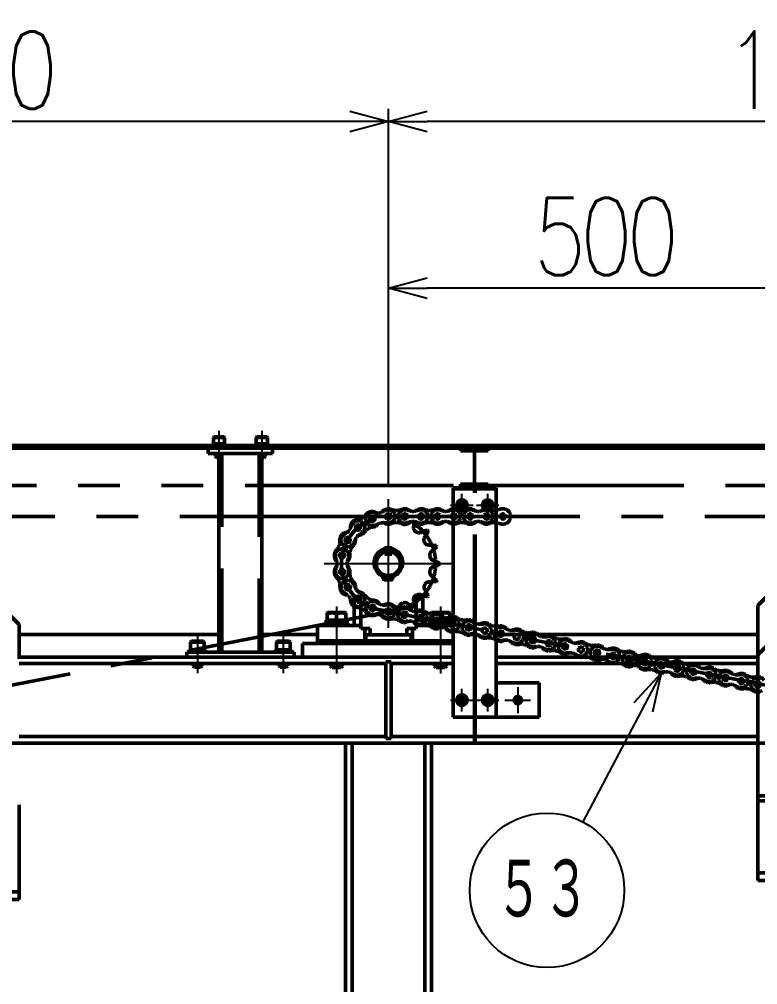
# Model space of a CAD drawing. Header units: millimetres. Extents: x -993 to 13147, y -7260 to 4342.
# Drawn here: x 1640 to 2500, y 502 to 1626 of the extents above; entities that cross this region are included whole.
import ezdxf

# ---------------------------------------------------------------- set-up
doc = ezdxf.new("R2010")
doc.units = ezdxf.units.MM
doc.header["$LTSCALE"] = 7.649257
for name, pattern in [('CENTER', [50.8, 31.75, -6.35, 6.35, -6.35]), ('DASHED', [19.05, 12.7, -6.35]), ('PHANTOM', [63.5, 31.75, -6.35, 6.35, -6.35, 6.35, -6.35])]:
    doc.linetypes.add(name, pattern=pattern)
for name, color, linetype in [('NoLayerName_001', 7, 'Continuous'), ('NoLayerName_002', 7, 'Continuous'), ('NoLayerName_003', 7, 'Continuous')]:
    doc.layers.add(name, color=color, linetype=linetype)
doc.styles.get("Standard").update_dxf_attribs({"font": 'txt', "bigfont": 'extfont2'})
doc.dimstyles.get("Standard").update_dxf_attribs({"dimtxt": 2.5, "dimasz": 2.5, "dimexe": 1.25, "dimexo": 0.625, "dimtad": 1, "dimzin": 0, "dimdsep": 46, "dimtxsty": 'Standard', "dimcen": 2.5, "dimadec": 0, "dimazin": 0, "dimtfac": 0.75, "dimtmove": 0, "dimatfit": 3, "dimfxl": 1, "dimarcsym": 0})

# ---------------------------------------------------------------- blocks, each defined once
blk = doc.blocks.new('_OPEN30')
at = {"color": 0, "linetype": 'ByBlock', "lineweight": -2}
for p, q in [((-1, 0.267949), (0, 0)), ((0, 0), (-1, -0.267949)), ((0, 0), (-1, 0))]:
    blk.add_line(p, q, dxfattribs=at)
blk = doc.blocks.new('*D1559')
at = {"layer": 'Defpoints', "color": 0}
for p in [(2070, 1313.2), (2070, 1067.4), (2570, 944.3)]:
    blk.add_point(p, dxfattribs=at)
at = {"layer": 'NoLayerName_001', "color": 0, "linetype": 'Continuous', "lineweight": 25}
for p, q in [((2070, 1082.4), (2070, 1328.2)), ((2570, 959.3), (2570, 1328.2)), ((2525, 1313.2), (2115, 1313.2))]:
    blk.add_line(p, q, dxfattribs=at)
at = {"layer": 'NoLayerName_001', "color": 0, "lineweight": 25, "xscale": 45, "yscale": 45, "zscale": 45, "rotation": 180}
blk.add_blockref('_OPEN30', (2070, 1313.2), dxfattribs=at)
at = {"layer": 'NoLayerName_001', "color": 0, "lineweight": 25, "xscale": 45, "yscale": 45, "zscale": 45}
blk.add_blockref('_OPEN30', (2570, 1313.2), dxfattribs=at)
at = {"layer": 'NoLayerName_001', "color": 2, "lineweight": 50, "insert": (2320, 1373.2), "char_height": 90, "attachment_point": 5}
blk.add_mtext('\\W0.8000;\\T0.8750;500', dxfattribs=at)
blk = doc.blocks.new('*D1561')
at = {"layer": 'Defpoints', "color": 0}
for p in [(1070, 1507.1), (1070, 1067.4), (2070, 1067.4)]:
    blk.add_point(p, dxfattribs=at)
at = {"layer": 'NoLayerName_001', "color": 0, "linetype": 'Continuous', "lineweight": 25}
for p, q in [((1070, 1082.4), (1070, 1522.1)), ((2070, 1082.4), (2070, 1522.1)), ((2025, 1507.1), (1115, 1507.1))]:
    blk.add_line(p, q, dxfattribs=at)
at = {"layer": 'NoLayerName_001', "color": 0, "lineweight": 25, "xscale": 45, "yscale": 45, "zscale": 45}
for p, rotation in [((1070, 1507.1), 180), ((2070, 1507.1), 360)]:
    blk.add_blockref('_OPEN30', p, dxfattribs=dict(at, rotation=rotation))
at = {"layer": 'NoLayerName_001', "color": 2, "lineweight": 50, "insert": (1570, 1567.1), "char_height": 90, "attachment_point": 5}
blk.add_mtext('\\W0.8000;\\T0.8750;1000', dxfattribs=at)
blk = doc.blocks.new('*D1562')
at = {"layer": 'Defpoints', "color": 0}
for p in [(2070, 1507.1), (2070, 1067.4), (3070, 1067.4)]:
    blk.add_point(p, dxfattribs=at)
at = {"layer": 'NoLayerName_001', "color": 0, "linetype": 'Continuous', "lineweight": 25}
for p, q in [((2070, 1082.4), (2070, 1522.1)), ((3070, 1082.4), (3070, 1522.1)), ((3025, 1507.1), (2115, 1507.1))]:
    blk.add_line(p, q, dxfattribs=at)
at = {"layer": 'NoLayerName_001', "color": 0, "lineweight": 25, "xscale": 45, "yscale": 45, "zscale": 45}
for p, rotation in [((2070, 1507.1), 180), ((3070, 1507.1), 360)]:
    blk.add_blockref('_OPEN30', p, dxfattribs=dict(at, rotation=rotation))
at = {"layer": 'NoLayerName_001', "color": 2, "lineweight": 50, "insert": (2570, 1567.1), "char_height": 90, "attachment_point": 5}
blk.add_mtext('\\W0.8000;\\T0.8750;1000', dxfattribs=at)
blk = doc.blocks.new('JZB_0089')
at = {"layer": 'NoLayerName_001', "color": 7, "linetype": 'Continuous', "lineweight": 50}
for p, q in [((5.7, 12.2), (5.7, 11.1)), ((6.5, 12.2), (6.5, 11.1)), ((7.2, 12.1), (7.2, 11))]:
    blk.add_line(p, q, dxfattribs=at)
blk.add_arc((6.1, 6.1), 6.1, 93.6111, 86.3889, dxfattribs=at)
blk = doc.blocks.new('JZB_0090')
at = {"layer": 'NoLayerName_001', "color": 7, "linetype": 'Continuous', "lineweight": 50}
for p, q in [((5.7, 12.2), (5.7, 11.1)), ((6.5, 12.2), (6.5, 11.1)), ((7.2, 12.1), (7.2, 11))]:
    blk.add_line(p, q, dxfattribs=at)
blk.add_arc((6.1, 6.1), 6.1, 93.6111, 86.3889, dxfattribs=at)
blk = doc.blocks.new('JZB_0091')
at = {"layer": 'NoLayerName_001', "color": 7, "linetype": 'Continuous', "lineweight": 50}
for p, q in [((5, 7.9), (2.5, 6.4)), ((2.5, 6.4), (2.5, 3.6)), ((2.5, 3.6), (5, 2.1)), ((7.5, 6.4), (5, 7.9)), ((5, 2.1), (7.5, 3.6)), ((7.5, 3.6), (7.5, 6.4))]:
    blk.add_line(p, q, dxfattribs=at)
for radius in [5, 4.4]:
    blk.add_circle((5, 5), radius, dxfattribs=at)
blk = doc.blocks.new('JZB_0092')
at = {"layer": 'NoLayerName_001', "color": 7, "linetype": 'Continuous', "lineweight": 50}
for p, q in [((5, 7.9), (2.5, 6.4)), ((2.5, 6.4), (2.5, 3.6)), ((2.5, 3.6), (5, 2.1)), ((7.5, 6.4), (5, 7.9)), ((5, 2.1), (7.5, 3.6)), ((7.5, 3.6), (7.5, 6.4))]:
    blk.add_line(p, q, dxfattribs=at)
for radius in [5, 4.4]:
    blk.add_circle((5, 5), radius, dxfattribs=at)
blk = doc.blocks.new('JZB_0099')
at = {"layer": 'NoLayerName_001', "color": 7, "linetype": 'Continuous', "lineweight": 50}
for p, q in [((0, 2.5), (0, 0)), ((7.3, 2.5), (0, 2.5)), ((8.6, 0), (7.3, 2.5)), ((18.4, 2.5), (9.8, 2.5)), ((9.8, 2.5), (11.1, 0)), ((18.4, 0), (18.4, 2.5))]:
    blk.add_line(p, q, dxfattribs=at)
blk = doc.blocks.new('JZB_0100')
at = {"layer": 'NoLayerName_001', "color": 7, "linetype": 'Continuous', "lineweight": 50}
for p, q in [((1, 30), (0, 29)), ((16, 29), (0, 29)), ((0, 29), (0, 20)), ((15, 30), (1, 30)), ((16, 29), (15, 30)), ((16, 20), (16, 29)), ((6.1, 20), (8.6, 20)), ((3, 3.8), (3, 1.5)), ((13, 1.5), (3, 1.5)), ((3, 1.5), (4.5, 0)), ((11.5, 0), (4.5, 0)), ((11.5, 0), (13, 1.5)), ((13, 1.5), (13, 3.8))]:
    blk.add_line(p, q, dxfattribs=at)
blk = doc.blocks.new('JZB_0142')
at = {"layer": 'NoLayerName_001', "color": 7, "linetype": 'Continuous', "lineweight": 50}
for p, q in [((2010, 767.5), (2010, 783.5)), ((2185.5, 783.5), (2010, 783.5)), ((2185.5, 767.5), (1680, 767.5)), ((2235.5, 767.5), (2540, 767.5)), ((2107, 760), (1680, 760)), ((2113, 762), (2107, 762)), ((2107, 673), (2107, 762)), ((2113, 673), (2113, 762)), ((2185.5, 760), (2113, 760)), ((2235.5, 760), (2540, 760)), ((2107, 675), (1680, 675)), ((2540, 675), (2113, 675)), ((2540, 667.5), (1680, 667.5)), ((2060, 667.5), (2060, 12)), ((2067.5, 667.5), (2067.5, 12)), ((2113, 673), (2107, 673)), ((2152.5, 667.5), (2152.5, 12)), ((2160, 667.5), (2160, 12))]:
    blk.add_line(p, q, dxfattribs=at)
blk = doc.blocks.new('JZB_0172')
at = {"layer": 'NoLayerName_001', "color": 7, "linetype": 'Continuous', "lineweight": 50}
for p, q in [((30, 200), (0, 170)), ((30, 200), (43.8, 200)), ((100.2, 200), (110, 200)), ((140, 170), (110, 200)), ((0, 170), (0, 0)), ((140, 170), (140, 0)), ((13, 112.1), (13, 140)), ((27, 140), (27, 112.1)), ((113, 112.1), (113, 140)), ((127, 140), (127, 112.1)), ((13, 54), (13, 92.6)), ((27, 92.6), (27, 54)), ((113, 54), (113, 92.6)), ((127, 92.6), (127, 54)), ((0, 6), (140, 6)), ((40, 6), (40, 0)), ((100, 0), (100, 6)), ((0, 0), (140, 0))]:
    blk.add_line(p, q, dxfattribs=at)
for radius in [10, 9]:
    blk.add_circle((70, 170), radius, dxfattribs=at)
for centre, start, end in [((20, 140), 0, 180), ((120, 140), 0, 180), ((20, 54), 180, 0), ((120, 54), 180, 0)]:
    blk.add_arc(centre, 7, start, end, dxfattribs=at)
blk = doc.blocks.new('JZB_0174')
at = {"layer": 'NoLayerName_001', "color": 7, "linetype": 'Continuous', "lineweight": 50}
for p, q in [((25, 237.3), (25, 243.3)), ((25, 243.3), (100, 243.3)), ((25, 237.3), (100, 237.3)), ((37.5, 6), (37.5, 237.3)), ((87.5, 237.3), (87.5, 6)), ((100, 243.3), (100, 237.3)), ((125, 6), (0, 6)), ((0, 0), (0, 6)), ((125, 6), (125, 0))]:
    blk.add_line(p, q, dxfattribs=at)
at = {"layer": 'NoLayerName_001', "color": 3, "linetype": 'DASHED', "lineweight": 50}
for p, q in [((40.7, 6), (40.7, 237.3)), ((84.3, 237.3), (84.3, 6))]:
    blk.add_line(p, q, dxfattribs=at)
blk = doc.blocks.new('JZB_0175')
at = {"layer": 'NoLayerName_001', "color": 7, "linetype": 'Continuous', "lineweight": 50}
for p in [(0, 0), (158, 3)]:
    blk.add_line(p, (0, 3), dxfattribs=at)
blk = doc.blocks.new('JZB_0176')
at = {"layer": 'NoLayerName_001', "color": 7, "linetype": 'Continuous', "lineweight": 50}
for p, q in [((0, 2.5), (0, 0)), ((7.3, 2.5), (0, 2.5)), ((8.6, 0), (7.3, 2.5)), ((18.4, 2.5), (9.8, 2.5)), ((9.8, 2.5), (11.1, 0)), ((18.4, 0), (18.4, 2.5))]:
    blk.add_line(p, q, dxfattribs=at)
blk = doc.blocks.new('JZB_0177')
at = {"layer": 'NoLayerName_001', "color": 7, "linetype": 'Continuous', "lineweight": 50}
for p, q in [((1, 30), (0, 29)), ((16, 29), (0, 29)), ((0, 29), (0, 20)), ((15, 30), (1, 30)), ((16, 29), (15, 30)), ((16, 20), (16, 29)), ((6.1, 20), (8.6, 20)), ((3, 3.8), (3, 1.5)), ((13, 1.5), (3, 1.5)), ((3, 1.5), (4.5, 0)), ((11.5, 0), (4.5, 0)), ((11.5, 0), (13, 1.5)), ((13, 1.5), (13, 3.8))]:
    blk.add_line(p, q, dxfattribs=at)
blk = doc.blocks.new('JZB_0178')
at = {"layer": 'NoLayerName_001', "color": 7, "linetype": 'Continuous', "lineweight": 50}
for p, q in [((0, 3.5), (0, 0)), ((0, 3.5), (1.3, 3.5)), ((11.4, 0), (9.6, 3.5)), ((13.1, 3.5), (14.9, 0)), ((23.3, 3.5), (24.5, 3.5)), ((24.5, 0), (24.5, 3.5))]:
    blk.add_line(p, q, dxfattribs=at)
blk = doc.blocks.new('JZB_0179')
at = {"layer": 'NoLayerName_001', "color": 7, "linetype": 'Continuous', "lineweight": 50}
for p, q in [((26, 2.5), (0, 2.5)), ((0, 2.5), (0, 0)), ((26, 0), (26, 2.5))]:
    blk.add_line(p, q, dxfattribs=at)
blk = doc.blocks.new('JZB_0180')
at = {"layer": 'NoLayerName_001', "color": 7, "linetype": 'Continuous', "lineweight": 50}
for p, q in [((0, 3.5), (0, 0)), ((0, 3.5), (1.3, 3.5)), ((11.4, 0), (9.6, 3.5)), ((13.1, 3.5), (14.9, 0)), ((23.3, 3.5), (24.5, 3.5)), ((24.5, 0), (24.5, 3.5))]:
    blk.add_line(p, q, dxfattribs=at)
blk = doc.blocks.new('JZB_0181')
at = {"layer": 'NoLayerName_001', "color": 7, "linetype": 'Continuous', "lineweight": 50}
for p, q in [((26, 2.5), (0, 2.5)), ((0, 2.5), (0, 0)), ((26, 0), (26, 2.5))]:
    blk.add_line(p, q, dxfattribs=at)
blk = doc.blocks.new('JZB_0182')
at = {"layer": 'NoLayerName_001', "color": 7, "linetype": 'Continuous', "lineweight": 50}
for p, q in [((0.5, 64), (0, 63.7)), ((0, 63.7), (0, 55)), ((0.5, 64), (21.5, 64)), ((11, 55), (11, 62.7)), ((22, 63.7), (21.5, 64)), ((22, 63.7), (22, 55)), ((0, 55), (22, 55)), ((4, 4.3), (4, 2)), ((18, 2), (4, 2)), ((4, 2), (6, 0)), ((16, 0), (18, 2)), ((18, 2), (18, 4.3)), ((16, 0), (6, 0))]:
    blk.add_line(p, q, dxfattribs=at)
at = {"layer": 'NoLayerName_001', "color": 7, "linetype": 'Continuous', "lineweight": 50, "start_tangent": (0.986522, 0.163628), "end_tangent": (0.982196, -0.187857)}
for points in [[(0, 62.7), (5.9, 63.7), (11, 62.7)], [(11, 62.7), (16.9, 63.7), (22, 62.7)]]:
    blk.add_spline(points, degree=3, dxfattribs=at)
blk = doc.blocks.new('JZB_0183')
at = {"layer": 'NoLayerName_001', "color": 7, "linetype": 'Continuous', "lineweight": 50}
for p, q in [((0.5, 64), (0, 63.7)), ((0, 55), (0, 63.7)), ((0.5, 64), (21.5, 64)), ((11, 55), (11, 62.7)), ((22, 63.7), (21.5, 64)), ((22, 55), (22, 63.7)), ((0, 55), (22, 55)), ((4, 4.3), (4, 2)), ((18, 2), (4, 2)), ((4, 2), (6, 0)), ((16, 0), (18, 2)), ((18, 2), (18, 4.3)), ((16, 0), (6, 0))]:
    blk.add_line(p, q, dxfattribs=at)
at = {"layer": 'NoLayerName_001', "color": 7, "linetype": 'Continuous', "lineweight": 50, "start_tangent": (0.986522, 0.163628), "end_tangent": (0.982196, -0.187857)}
for points in [[(0, 62.7), (5.9, 63.7), (11, 62.7)], [(11, 62.7), (16.9, 63.7), (22, 62.7)]]:
    blk.add_spline(points, degree=3, dxfattribs=at)
blk = doc.blocks.new('JZB_0184')
at = {"layer": 'NoLayerName_001', "color": 7, "linetype": 'Continuous', "lineweight": 50}
for p, q in [((5.7, 12.2), (5.7, 11.1)), ((6.5, 12.2), (6.5, 11.1)), ((7.2, 12.1), (7.2, 11))]:
    blk.add_line(p, q, dxfattribs=at)
blk.add_arc((6.1, 6.1), 6.1, 93.6111, 86.3889, dxfattribs=at)
blk = doc.blocks.new('JZB_0185')
at = {"layer": 'NoLayerName_001', "color": 7, "linetype": 'Continuous', "lineweight": 50}
for p, q in [((5.7, 12.2), (5.7, 11.1)), ((6.5, 12.2), (6.5, 11.1)), ((7.2, 12.1), (7.2, 11))]:
    blk.add_line(p, q, dxfattribs=at)
blk.add_arc((6.1, 6.1), 6.1, 93.6111, 86.3889, dxfattribs=at)
blk = doc.blocks.new('JZB_0186')
at = {"layer": 'NoLayerName_001', "color": 7, "linetype": 'Continuous', "lineweight": 50}
for p, q in [((5, 7.9), (2.5, 6.4)), ((2.5, 6.4), (2.5, 3.6)), ((2.5, 3.6), (5, 2.1)), ((7.5, 6.4), (5, 7.9)), ((5, 2.1), (7.5, 3.6)), ((7.5, 3.6), (7.5, 6.4))]:
    blk.add_line(p, q, dxfattribs=at)
for radius in [5, 4.4]:
    blk.add_circle((5, 5), radius, dxfattribs=at)
blk = doc.blocks.new('JZB_0187')
at = {"layer": 'NoLayerName_001', "color": 7, "linetype": 'Continuous', "lineweight": 50}
for p, q in [((5, 7.9), (2.5, 6.4)), ((2.5, 6.4), (2.5, 3.6)), ((2.5, 3.6), (5, 2.1)), ((7.5, 6.4), (5, 7.9)), ((5, 2.1), (7.5, 3.6)), ((7.5, 3.6), (7.5, 6.4))]:
    blk.add_line(p, q, dxfattribs=at)
for radius in [5, 4.4]:
    blk.add_circle((5, 5), radius, dxfattribs=at)
blk = doc.blocks.new('JZB_0188')
at = {"layer": 'NoLayerName_001', "color": 7, "linetype": 'Continuous', "lineweight": 50}
for p, q in [((0, 267), (0, 0)), ((0, 267), (50, 267)), ((50, 266), (0, 266)), ((50, 267), (50, 0)), ((50, 40), (100, 40)), ((100, 40), (100, 0)), ((100, 0), (0, 0))]:
    blk.add_line(p, q, dxfattribs=at)
blk = doc.blocks.new('JZB_0193')
at = {"layer": 'NoLayerName_001', "color": 7, "linetype": 'Continuous', "lineweight": 50}
blk.add_circle((3.5, 3.5), 3.5, dxfattribs=at)
blk = doc.blocks.new('JZB_0208')
at = {"layer": 'NoLayerName_001', "color": 7, "linetype": 'Continuous', "lineweight": 50}
for p, q in [((0, 220), (4567, 220)), ((1900, 216.8), (975, 216.8)), ((2900, 216.8), (1975, 216.8)), ((2194, 213.8), (2194, 216.8)), ((2226, 213.8), (2194, 213.8)), ((2210, 216.8), (2210, 220)), ((2210, 175), (2210, 213.8)), ((2226, 216.8), (2226, 213.8)), ((2194, 175), (2226, 175)), ((2194, 170.5), (2194, 175)), ((2226, 175), (2226, 170.5)), ((1680, 0), (1912.5, 0)), ((1962.5, 0), (2027.5, 0)), ((2235.5, 0), (2540, 0))]:
    blk.add_line(p, q, dxfattribs=at)
blk = doc.blocks.new('JZB_0209')
at = {"layer": 'NoLayerName_001', "color": 7, "linetype": 'Continuous', "lineweight": 50}
for p, q in [((0.8, 24), (0, 23.2)), ((13, 23.2), (0, 23.2)), ((0, 23.2), (0, 16)), ((12.2, 24), (0.8, 24)), ((13, 23.2), (12.2, 24)), ((13, 16), (13, 23.2)), ((5, 16), (7, 16)), ((10.5, 1.3), (6.5, 1.3)), ((6.5, 0), (9.3, 0)), ((9.3, 0), (10.5, 1.3)), ((10.5, 1.3), (10.5, 4.8))]:
    blk.add_line(p, q, dxfattribs=at)
blk = doc.blocks.new('JZB_0210')
at = {"layer": 'NoLayerName_001', "color": 7, "linetype": 'Continuous', "lineweight": 50}
for p, q in [((0.8, 24), (0, 23.2)), ((13, 23.2), (0, 23.2)), ((0, 23.2), (0, 16)), ((12.2, 24), (0.8, 24)), ((13, 23.2), (12.2, 24)), ((13, 16), (13, 23.2)), ((5, 16), (7, 16)), ((2.5, 4.8), (2.5, 1.3)), ((6.5, 1.3), (2.5, 1.3)), ((2.5, 1.3), (3.8, 0)), ((3.8, 0), (6.5, 0))]:
    blk.add_line(p, q, dxfattribs=at)
blk = doc.blocks.new('JZB_0211')
at = {"layer": 'NoLayerName_001', "color": 7, "linetype": 'Continuous', "lineweight": 50}
for p, q in [((0, 2), (0, 0)), ((6.2, 2), (0, 2)), ((7.2, 0), (6.2, 2)), ((15.4, 2), (8.2, 2)), ((8.2, 2), (9.2, 0)), ((15.4, 0), (15.4, 2))]:
    blk.add_line(p, q, dxfattribs=at)
blk = doc.blocks.new('JZB_0212')
at = {"layer": 'NoLayerName_001', "color": 7, "linetype": 'Continuous', "lineweight": 50}
for p, q in [((0, 2), (0, 0)), ((6.2, 2), (0, 2)), ((7.2, 0), (6.2, 2)), ((15.4, 2), (8.2, 2)), ((8.2, 2), (9.2, 0)), ((15.4, 0), (15.4, 2))]:
    blk.add_line(p, q, dxfattribs=at)
blk = doc.blocks.new('JZB_0217')
at = {"layer": 'NoLayerName_003', "color": 7, "linetype": 'Continuous', "lineweight": 50}
for p, q in [((42.5, 51.8), (42.5, 18)), ((50.4, 51.8), (42.5, 51.8)), ((50.4, 53.1), (50.4, 14.4)), ((114.6, 53.2), (114.6, 14.4)), ((122.5, 51.8), (114.6, 51.8)), ((122.5, 52.9), (122.5, 18)), ((0, 18), (0, 0)), ((0, 18), (50.4, 18)), ((61, 14.4), (50.4, 14.4)), ((54.8, 14.4), (54.8, 0)), ((61, 14.4), (61, 7.2)), ((104, 14.4), (104, 7.2)), ((104, 14.4), (114.6, 14.4)), ((110.3, 14.4), (110.3, 0)), ((114.6, 18), (158, 18)), ((109, 7.2), (56, 7.2)), ((56, 7.2), (56, 0)), ((109, 0), (109, 7.2))]:
    blk.add_line(p, q, dxfattribs=at)
blk = doc.blocks.new('JZB_0320')
at = {"layer": 'NoLayerName_001', "color": 7, "linetype": 'Continuous', "lineweight": 50}
for p, q in [((30, 350), (0, 320)), ((30, 350), (110, 350)), ((140, 320), (110, 350)), ((0, 262.69), (0, 320)), ((140, 320), (140, 262.69)), ((0, 92.69), (0, 0)), ((140, 92.69), (140, 0)), ((140, 9), (0, 9)), ((140, 0), (0, 0)), ((40, 9), (40, 0)), ((100, 0), (100, 9))]:
    blk.add_line(p, q, dxfattribs=at)
blk = doc.blocks.new('JZB_0321')
at = {"layer": 'NoLayerName_001', "color": 7, "linetype": 'Continuous', "lineweight": 50}
for p, q in [((30, 350), (0, 320)), ((30, 350), (110, 350)), ((140, 320), (110, 350)), ((0, 280.1), (0, 320)), ((140, 320), (140, 280.1)), ((0, 110.1), (0, 0)), ((140, 110.1), (140, 0)), ((0, 9), (140, 9)), ((0, 0), (140, 0)), ((40, 9), (40, 0)), ((100, 0), (100, 9))]:
    blk.add_line(p, q, dxfattribs=at)
blk = doc.blocks.new('JZB_0327')
at = {"layer": 'NoLayerName_001', "color": 4, "linetype": 'CENTER', "lineweight": 25}
for p, q in [((15, 30), (15, 0)), ((0, 15), (30, 15))]:
    blk.add_line(p, q, dxfattribs=at)
at = {"layer": 'NoLayerName_001', "color": 7, "linetype": 'Continuous', "lineweight": 25}
blk.add_circle((15, 15), 5, dxfattribs=at)
at = {"layer": 'NoLayerName_001', "color": 7, "linetype": 'Continuous', "lineweight": 50}
blk.add_circle((15, 15), 4.19, dxfattribs=at)
blk = doc.blocks.new('JZB_0381')
at = {"layer": 'NoLayerName_002', "color": 7, "linetype": 'Continuous', "lineweight": 50}
for p, q in [((11, 26), (11, 29.5)), ((11, 26), (19, 26)), ((19, 26), (19, 29.5))]:
    blk.add_line(p, q, dxfattribs=at)
for radius, start, end in [(15, 105.466, 74.534), (14, 106.6015, 73.3985)]:
    blk.add_arc((15, 15), radius, start, end, dxfattribs=at)
blk = doc.blocks.new('JZB_0386')
at = {"layer": 'NoLayerName_002', "color": 3, "linetype": 'PHANTOM', "lineweight": 50}
for p, q in [((0, 300), (2210, 300)), ((2210, 0), (2210, 300)), ((2197.3, 280), (2193.7, 280)), ((2210, 0), (0, 0))]:
    blk.add_line(p, q, dxfattribs=at)
blk = doc.blocks.new('JZB_0387')
at = {"layer": 'NoLayerName_002', "color": 3, "linetype": 'PHANTOM', "lineweight": 50}
for p, q in [((0, 300), (1973.5, 300)), ((0, 0), (0, 300)), ((16.3, 280), (12.7, 280)), ((1973.5, 0), (0, 0))]:
    blk.add_line(p, q, dxfattribs=at)
blk = doc.blocks.new('JZB_0395')
at = {"layer": 'NoLayerName_001', "color": 4, "linetype": 'CENTER', "lineweight": 50}
for p, q in [((1063.1, 207.5), (63.1, 207.5)), ((555, 0.8), (52.6, 98.8))]:
    blk.add_line(p, q, dxfattribs=at)
blk.add_circle((63.1, 152.7), 54.9, dxfattribs=at)
at = {"layer": 'NoLayerName_003', "color": 3, "linetype": 'PHANTOM', "lineweight": 50}
for p, q in [((48.8, 196.3), (48.8, 196.3)), ((82, 198.5), (82, 198.5)), ((120.1, 198.5), (120.1, 198.5)), ((158.2, 198.5), (158.2, 198.5)), ((196.3, 198.5), (196.3, 198.5)), ((24.1, 176.9), (24, 176.9)), ((17.6, 146.1), (17.6, 146.1)), ((32.4, 118.4), (32.4, 118.4)), ((64.7, 105.6), (64.8, 105.6)), ((102.1, 98.3), (102.1, 98.3)), ((139.5, 90.9), (139.5, 90.9)), ((176.9, 83.5), (176.9, 83.5)), ((214.3, 76.2), (214.3, 76.2)), ((251.6, 68.8), (251.7, 68.8)), ((289, 61.4), (289, 61.4)), ((326.4, 54), (326.4, 54)), ((363.8, 46.7), (363.8, 46.7)), ((401.2, 39.3), (401.2, 39.3)), ((438.5, 31.9), (438.6, 31.9)), ((475.9, 24.5), (475.9, 24.5))]:
    blk.add_line(p, q, dxfattribs=at)
for centre, radius in [((44.2, 204.2), 2.98), ((63, 207.5), 2.98), ((63, 207.5), 2.48), ((82, 207.5), 2.98), ((101.1, 207.5), 2.98), ((101.1, 207.5), 2.48), ((120.1, 207.5), 2.98), ((139.2, 207.5), 2.98), ((139.2, 207.5), 2.48), ((158.2, 207.5), 2.98), ((177.3, 207.5), 2.98), ((177.3, 207.5), 2.48), ((196.3, 207.5), 2.98), ((27.7, 194.6), 2.98), ((27.7, 194.6), 2.48), ((15.5, 180), 2.98), ((9.1, 162.1), 2.98), ((9.1, 162.1), 2.48), ((9.1, 143), 2.98), ((15.7, 125.1), 2.98), ((15.7, 125.1), 2.48), ((27.9, 110.6), 2.98), ((44.5, 101.1), 2.98), ((44.5, 101.1), 2.48), ((63, 96.8), 2.98), ((81.7, 93.1), 2.98), ((81.7, 93.1), 2.48), ((100.4, 89.4), 2.98), ((119.1, 85.7), 2.98), ((119.1, 85.7), 2.48), ((137.8, 82), 2.98), ((156.5, 78.3), 2.98), ((156.5, 78.3), 2.48), ((175.2, 74.6), 2.98), ((193.8, 71), 2.98), ((193.8, 71), 2.48), ((212.5, 67.3), 2.98), ((231.2, 63.6), 2.98), ((231.2, 63.6), 2.48), ((249.9, 59.9), 2.98), ((268.6, 56.2), 2.98), ((268.6, 56.2), 2.48), ((287.3, 52.5), 2.98), ((306, 48.8), 2.98), ((306, 48.8), 2.48), ((324.7, 45.2), 2.98), ((343.4, 41.5), 2.98), ((343.4, 41.5), 2.48), ((362, 37.8), 2.98), ((380.7, 34.1), 2.98), ((380.7, 34.1), 2.48), ((399.4, 30.4), 2.98), ((418.1, 26.7), 2.98), ((418.1, 26.7), 2.48), ((436.8, 23), 2.98), ((455.5, 19.3), 2.98), ((455.5, 19.3), 2.48), ((474.2, 15.7), 2.98), ((492.9, 12), 2.98), ((492.9, 12), 2.48)]:
    blk.add_circle(centre, radius, dxfattribs=at)
for centre, radius, start, end in [((49.6, 228.3), 16.9, 257.5096, 302.7493), ((63, 207.5), 9.05, 66.9193, 147.4274), ((63, 207.5), 7.8, 257.5096, 122.7493), ((72.5, 229.9), 15.3, 246.9193, 293.0815), ((82, 207.5), 7.8, 67.3801, 292.6199), ((82, 207.5), 9.05, 42.7464, 113.0815), ((91.6, 230.3), 16.9, 247.3801, 292.6199), ((101.1, 207.5), 9.05, 66.9189, 137.2536), ((101.1, 207.5), 7.8, 247.3801, 112.6199), ((110.6, 229.9), 15.3, 246.9189, 293.0811), ((120.1, 207.5), 7.8, 67.3801, 292.6199), ((120.1, 207.5), 9.05, 42.7464, 113.0811), ((129.7, 230.3), 16.9, 247.3801, 292.6199), ((139.2, 207.5), 9.05, 66.9189, 137.2536), ((139.2, 207.5), 7.8, 247.3801, 112.6199), ((148.7, 229.9), 15.3, 246.9189, 293.0811), ((158.2, 207.5), 7.8, 67.3801, 292.6199), ((158.2, 207.5), 9.05, 42.7464, 113.0811), ((167.8, 230.3), 16.9, 247.3801, 292.6199), ((177.3, 207.5), 9.05, 66.9189, 137.2536), ((177.3, 207.5), 7.8, 247.3801, 112.6199), ((186.8, 229.9), 15.3, 246.9189, 293.0811), ((196.3, 207.5), 9.05, 270, 113.0811), ((27.7, 194.6), 9.05, 97.0482, 187.4677), ((27.7, 194.6), 7.8, 297.5094, 162.7491), ((24.7, 218.8), 15.3, 277.0482, 323.2105), ((44.2, 204.2), 7.8, 77.5096, 302.7493), ((44.2, 204.2), 9.05, 52.791, 143.2105), ((4.1, 201.9), 16.9, 297.5094, 342.7491), ((47.2, 180), 15.3, 97.0482, 144.144), ((44.2, 204.2), 9.05, 277.0482, 300.1293), ((57.6, 183.4), 16.9, 77.5096, 122.7493), ((44.2, 204.2), 9.05, 300.1293, 327.2927), ((63, 207.5), 9.05, 232.9216, 291.415), ((72.5, 185.1), 15.3, 66.9193, 114.0151), ((82, 207.5), 9.05, 246.9193, 270.0004), ((82, 207.5), 9.05, 270.0004, 317.2536), ((91.6, 184.7), 16.9, 67.3801, 112.6199), ((101.1, 207.5), 9.05, 222.7464, 291.4146), ((110.6, 185.1), 15.3, 66.9189, 114.0147), ((120.1, 207.5), 9.05, 246.9189, 270), ((120.1, 207.5), 9.05, 270, 317.2536), ((129.7, 184.7), 16.9, 67.3801, 112.6199), ((139.2, 207.5), 9.05, 222.7464, 291.4146), ((148.7, 185.1), 15.3, 66.9189, 114.0147), ((158.2, 207.5), 9.05, 246.9189, 270), ((158.2, 207.5), 9.05, 270, 317.2536), ((167.8, 184.7), 16.9, 67.3801, 112.6199), ((177.3, 207.5), 9.05, 222.7464, 291.4146), ((186.8, 185.1), 15.3, 66.9189, 114.0147), ((196.3, 207.5), 9.05, 246.9189, 270), ((15.5, 180), 9.05, 92.7908, 183.2103), ((15.5, 180), 7.8, 117.5094, 342.7491), ((39.1, 172.7), 16.9, 117.5094, 162.7491), ((15.5, 180), 9.05, 340.1292, 7.2925), ((27.7, 194.6), 9.05, 272.966, 321.544), ((9.1, 162), 7.8, 337.5092, 202.749), ((-8.8, 178.6), 15.3, 317.0481, 3.2103), ((33.4, 163.4), 15.3, 137.0481, 184.1438), ((15.5, 180), 9.05, 317.0481, 340.1292), ((9.1, 162), 9.05, 137.0481, 227.4675), ((-13.7, 152.5), 16.9, 337.5092, 22.749), ((31.9, 152.6), 16.9, 157.5092, 202.749), ((9.1, 162), 9.05, 312.9659, 1.5438), ((9.1, 143), 9.05, 132.7906, 223.2102), ((9.1, 143), 9.05, 20.129, 47.2924), ((9.1, 143), 9.05, 357.0479, 20.129), ((9.1, 143), 7.8, 157.5092, 22.749), ((-8.7, 126.4), 15.3, 357.0479, 43.2102), ((33.4, 141.8), 15.3, 177.0479, 224.1437), ((15.7, 125.1), 9.05, 177.0479, 267.4674), ((15.7, 125.1), 7.8, 17.5091, 242.7488), ((15.7, 125.1), 9.05, 352.9657, 41.5436), ((39.2, 132.5), 16.9, 197.5091, 242.7488), ((4.4, 103.1), 16.9, 17.5091, 62.7488), ((27.9, 110.6), 7.8, 197.5091, 62.7488), ((27.9, 110.6), 9.05, 60.1289, 87.2922), ((27.9, 110.6), 9.05, 37.0478, 60.1289), ((47.4, 125.2), 15.3, 217.0478, 264.1435), ((27.9, 110.6), 9.05, 172.7905, 263.21), ((25, 86.4), 15.3, 37.0478, 83.21), ((44.5, 101.1), 7.8, 54.3179, 279.5576), ((44.5, 101.1), 9.05, 29.7602, 81.5435), ((58.9, 121.1), 16.9, 234.3179, 279.5576), ((63, 96.8), 9.05, 78.8422, 124.1828), ((63, 96.8), 7.8, 234.3179, 99.5576), ((63, 96.8), 9.05, 55.761, 78.8422), ((76.7, 116.9), 15.3, 235.761, 282.8568), ((81.7, 93.1), 9.05, 31.5885, 100.2568), ((44.5, 101.1), 9.05, 217.0478, 304.2635), ((48.6, 76.7), 16.9, 54.3179, 99.5576), ((63, 96.8), 9.05, 209.6757, 281.9233), ((81.7, 93.1), 7.8, 56.2223, 281.462), ((95.5, 113.6), 16.9, 236.2223, 281.462), ((100.4, 89.4), 9.05, 78.8422, 126.0958), ((100.4, 89.4), 7.8, 236.2223, 101.462), ((100.4, 89.4), 9.05, 55.761, 78.8422), ((114.1, 109.5), 15.3, 235.761, 282.8568), ((119.1, 85.7), 7.8, 56.2223, 281.462), ((119.1, 85.7), 9.05, 31.5885, 100.2568), ((132.8, 106.2), 16.9, 236.2223, 281.462), ((137.7, 82), 9.05, 78.8422, 126.0958), ((137.8, 82), 9.05, 55.761, 78.8422), ((68, 72.9), 15.3, 55.761, 101.9233), ((81.7, 93.1), 9.05, 235.761, 306.0958), ((86.6, 68.9), 16.9, 56.2223, 101.462), ((100.4, 89.4), 9.05, 211.5885, 281.9233), ((105.4, 65.6), 15.3, 55.761, 101.9233), ((137.7, 82), 7.8, 236.2223, 101.462), ((151.5, 102.2), 15.3, 235.761, 282.8568), ((156.5, 78.3), 7.8, 56.2223, 281.462), ((156.5, 78.3), 9.05, 31.5885, 100.2568), ((170.2, 98.9), 16.9, 236.2223, 281.462), ((175.1, 74.7), 9.05, 78.8422, 126.0958), ((175.1, 74.7), 7.8, 236.2223, 101.462), ((175.1, 74.6), 9.05, 55.761, 78.8422), ((188.8, 94.8), 15.3, 235.761, 282.8568), ((193.9, 71), 7.8, 56.2223, 281.462), ((193.9, 71), 9.05, 31.5885, 100.2568), ((119.1, 85.7), 9.05, 235.761, 306.0958), ((124, 61.5), 16.9, 56.2223, 101.462), ((137.7, 82), 9.05, 211.5885, 281.9233), ((142.8, 58.2), 15.3, 55.761, 101.9233), ((156.5, 78.3), 9.05, 235.761, 306.0958), ((161.4, 54.1), 16.9, 56.2223, 101.462), ((175.1, 74.7), 9.05, 211.5885, 281.9233), ((207.6, 91.5), 16.9, 236.2223, 281.462), ((212.5, 67.3), 9.05, 78.8422, 126.0958), ((212.5, 67.3), 7.8, 236.2223, 101.462), ((212.5, 67.3), 9.05, 55.761, 78.8422), ((226.2, 87.4), 15.3, 235.761, 282.8568), ((231.2, 63.6), 7.8, 56.2223, 281.462), ((231.2, 63.6), 9.05, 31.5885, 100.2568), ((245, 84.1), 16.9, 236.2223, 281.462), ((249.9, 59.9), 9.05, 78.8422, 126.0958), ((249.9, 59.9), 7.8, 236.2223, 101.462), ((249.9, 59.9), 9.05, 55.761, 78.8422), ((180.2, 50.8), 15.3, 55.761, 101.9233), ((193.9, 71), 9.05, 235.761, 306.0958), ((198.8, 46.7), 16.9, 56.2223, 101.462), ((212.5, 67.3), 9.05, 211.5885, 281.9233), ((217.5, 43.4), 15.3, 55.761, 101.9233), ((231.2, 63.6), 9.05, 235.761, 306.0958), ((236.2, 39.4), 16.9, 56.2223, 101.462), ((263.6, 80), 15.3, 235.761, 282.8568), ((268.6, 56.2), 7.8, 56.2223, 281.462), ((268.6, 56.2), 9.05, 31.5885, 100.2568), ((282.4, 76.7), 16.9, 236.2223, 281.462), ((287.3, 52.5), 9.05, 78.8422, 126.0958), ((287.3, 52.5), 7.8, 236.2223, 101.462), ((287.3, 52.5), 9.05, 55.761, 78.8422), ((301, 72.7), 15.3, 235.761, 282.8568), ((306, 48.8), 7.8, 56.2223, 281.462), ((306, 48.8), 9.05, 31.5885, 100.2568), ((249.9, 59.9), 9.05, 211.5885, 281.9233), ((254.9, 36.1), 15.3, 55.761, 101.9233), ((268.6, 56.2), 9.05, 235.761, 306.0958), ((273.5, 32), 16.9, 56.2223, 101.462), ((287.3, 52.5), 9.05, 211.5885, 281.9233), ((319.7, 69.4), 16.9, 236.2223, 281.462), ((324.6, 45.2), 9.05, 78.8422, 126.0958), ((324.6, 45.2), 7.8, 236.2223, 101.462), ((324.7, 45.2), 9.05, 55.761, 78.8422), ((338.4, 65.3), 15.3, 235.761, 282.8568), ((343.4, 41.5), 7.8, 56.2223, 281.462), ((343.4, 41.5), 9.05, 31.5885, 100.2568), ((357.1, 62), 16.9, 236.2223, 281.462), ((362, 37.8), 9.05, 78.8422, 126.0958), ((362, 37.8), 7.8, 236.2223, 101.462), ((362, 37.8), 9.05, 55.761, 78.8422), ((375.7, 57.9), 15.3, 235.761, 282.8568), ((292.3, 28.7), 15.3, 55.761, 101.9233), ((306, 48.8), 9.05, 235.761, 306.0958), ((310.9, 24.6), 16.9, 56.2223, 101.462), ((324.6, 45.2), 9.05, 211.5885, 281.9233), ((329.7, 21.3), 15.3, 55.761, 101.9233), ((343.4, 41.5), 9.05, 235.761, 306.0958), ((348.3, 17.3), 16.9, 56.2223, 101.462), ((380.8, 34.1), 7.8, 56.2223, 281.462), ((380.8, 34.1), 9.05, 31.5885, 100.2568), ((394.5, 54.6), 16.9, 236.2223, 281.462), ((399.4, 30.4), 9.05, 78.8422, 126.0958), ((399.4, 30.4), 7.8, 236.2223, 101.462), ((399.4, 30.4), 9.05, 55.761, 78.8422), ((413.1, 50.5), 15.3, 235.761, 282.8568), ((418.1, 26.7), 7.8, 56.2223, 281.462), ((418.1, 26.7), 9.05, 31.5885, 100.2568), ((362, 37.8), 9.05, 211.5885, 281.9233), ((367.1, 14), 15.3, 55.761, 101.9233), ((380.8, 34.1), 9.05, 235.761, 306.0958), ((385.7, 9.9), 16.9, 56.2223, 101.462), ((399.4, 30.4), 9.05, 211.5885, 281.9233), ((431.9, 47.2), 16.9, 236.2223, 281.462), ((436.8, 23), 9.05, 78.8422, 126.0958), ((436.8, 23), 7.8, 236.2223, 101.462), ((436.8, 23), 9.05, 55.761, 78.8422), ((450.5, 43.2), 15.3, 235.761, 282.8568), ((455.5, 19.3), 7.8, 56.2223, 281.462), ((455.5, 19.3), 9.05, 31.5885, 100.2568), ((469.3, 39.9), 16.9, 236.2223, 281.462), ((474.2, 15.7), 9.05, 78.8422, 126.0958), ((474.2, 15.7), 7.8, 236.2223, 101.462), ((474.2, 15.7), 9.05, 55.761, 78.8422), ((487.9, 35.8), 15.3, 235.761, 282.8568), ((404.4, 6.6), 15.3, 55.761, 101.9233), ((418.1, 26.7), 9.05, 235.761, 306.0958), ((423.1, 2.5), 16.9, 56.2223, 101.462), ((436.8, 23), 9.05, 211.5885, 281.9233), ((441.8, -0.8), 15.3, 55.761, 101.9233), ((455.5, 19.3), 9.05, 235.761, 306.0958), ((460.4, -4.9), 16.9, 56.2223, 101.462), ((492.9, 12), 7.8, 56.2223, 281.462), ((492.9, 12), 9.05, 31.5885, 100.2568), ((474.2, 15.7), 9.05, 211.5885, 281.9233), ((479.2, -8.2), 15.3, 55.761, 101.9233), ((492.9, 12), 9.05, 235.761, 306.0958)]:
    blk.add_arc(centre, radius, start, end, dxfattribs=at)
blk = doc.blocks.new('JZB_0396')
at = {"layer": 'NoLayerName_003', "color": 7, "linetype": 'Continuous', "lineweight": 50}
for p, q in [((3.9, 98), (4.4, 97.8)), ((17.1, 98.4), (16.5, 94.4)), ((16.5, 94.4), (16.6, 93)), ((17.5, 99.8), (17.1, 98.4)), ((17.8, 100.7), (17.5, 99.8)), ((28, 89.3), (29.2, 90)), ((29.2, 90), (32.8, 91)), ((33.7, 90), (32, 86.6)), ((18.6, 89.6), (19.1, 89.3)), ((24.2, 88), (28, 89.3)), ((29.2, 82), (28.9, 80.5)), ((31.2, 85.5), (29.2, 82)), ((32, 86.6), (31.2, 85.5)), ((29.6, 76.7), (29.9, 76.2)), ((34.2, 73.3), (38.3, 73.2)), ((40, 68.5), (37, 65.9)), ((38.3, 73.2), (39.7, 73.4)), ((39.7, 73.4), (43.4, 73.1)), ((41.2, 69.3), (40, 68.5)), ((43.8, 71.9), (41.2, 69.3)), ((35.5, 60.8), (35.6, 60.3)), ((37, 65.9), (36.1, 64.7)), ((38.7, 48.1), (37.5, 47.3)), ((38.7, 56), (42.5, 54.6)), ((42.5, 49.6), (38.7, 48.1)), ((42.5, 54.6), (43.9, 54.3)), ((43.9, 49.9), (42.5, 49.6)), ((43.9, 54.3), (47.2, 52.7)), ((47.2, 51.4), (43.9, 49.9)), ((35.6, 43.9), (35.5, 43.3)), ((37, 38.3), (40, 35.6)), ((40, 35.6), (41.2, 34.8)), ((41.2, 34.8), (43.9, 32.3)), ((29.9, 27.9), (29.7, 27.4)), ((34.3, 30.8), (32.8, 30.5)), ((38.3, 30.9), (34.3, 30.8)), ((39.7, 30.7), (38.3, 30.9)), ((43.4, 31), (39.7, 30.7)), ((19.1, 14.8), (18.7, 14.5)), ((24.2, 16.1), (22.7, 16.2)), ((28, 14.8), (24.2, 16.1)), ((29.3, 14.2), (28, 14.8)), ((29.3, 22.2), (31.2, 18.7)), ((32.8, 13.2), (29.3, 14.2)), ((31.2, 18.7), (32.1, 17.5)), ((32.1, 17.5), (33.7, 14.2)), ((0.3, 2.3), (0, 1.3)), ((4.5, 6.3), (4, 6.1)), ((9.7, 5.7), (8.4, 6.3)), ((12.8, 3.2), (9.7, 5.7)), ((13.8, 2.2), (12.8, 3.2)), ((16.8, 0), (13.8, 2.2)), ((16.5, 9.7), (17.2, 5.7)), ((17.2, 5.7), (17.6, 4.3)), ((17.6, 4.3), (18, 0.7))]:
    blk.add_line(p, q, dxfattribs=at)
for centre, radius, start, end in [((6, 103.7), 6.02, 236.3983, 250.0324), ((6.5, 103.5), 6.02, 250.0324, 301.6991), ((22.5, 94.3), 6.02, 192.4375, 230.0324), ((-12.5, 52), 59.7, 39.3927, 40.6722), ((22.9, 93.9), 6.02, 230.0324, 281.6991), ((34.8, 79.7), 6.02, 172.4375, 210.0324), ((35.1, 79.3), 6.02, 210.0324, 261.6991), ((-12.5, 52), 59.7, 19.3927, 20.6722), ((41.5, 61.9), 6.02, 152.4375, 190.0324), ((41.6, 61.3), 6.02, 190.0324, 241.6991), ((41.6, 42.8), 6.02, 132.4375, 170.0324), ((-12.5, 52), 59.7, 359.3927, 0.6722), ((41.5, 42.3), 6.02, 170.0324, 221.6991), ((34.9, 24.4), 6.02, 150.0324, 201.6991), ((35.1, 24.9), 6.02, 112.4375, 150.0324), ((-12.5, 52), 59.7, 339.3927, 340.6722), ((22.6, 9.9), 6.02, 130.0324, 181.6991), ((23, 10.2), 6.02, 92.4375, 130.0324), ((-12.5, 52), 59.7, 319.3927, 320.6722), ((6, 0.4), 6.02, 110.0324, 161.6991), ((6.5, 0.6), 6.02, 72.4375, 110.0324), ((-12.5, 52), 59.7, 299.3927, 300.6722)]:
    blk.add_arc(centre, radius, start, end, dxfattribs=at)
blk = doc.blocks.new('JZB_0397')
at = {"layer": 'NoLayerName_001', "color": 4, "linetype": 'CENTER', "lineweight": 50}
for p, q in [((1063.9, 207.5), (63.9, 207.5)), ((1074.4, 98.8), (572.2, 0.8))]:
    blk.add_line(p, q, dxfattribs=at)
blk = doc.blocks.new('DIM_0003')
at = {"color": 3, "linetype": 'Continuous', "lineweight": 25}
for points in [[(223.1, 342.9), (131.9, 169.6)], [(191.5, 308.7), (223.1, 342.9), (212.8, 297.4)]]:
    blk.add_lwpolyline(points, dxfattribs=at)
blk.add_circle((90, 90), 90, dxfattribs=at)
at = {"color": 2, "linetype": 'Continuous', "lineweight": 50, "width": 0.666667}
blk.add_text('５３', height=75, dxfattribs=at).set_placement((30, 52.5))

msp = doc.modelspace()

# ---------------------------------------------------------------- linework, layer by layer
at = {"layer": 'NoLayerName_001', "color": 4, "linetype": 'CENTER', "lineweight": 25}
for p, q in [((1872.5, 1147), (1872.5, 1109)), ((1922.5, 1147), (1922.5, 1109)), ((2155.5, 1047.4), (2155.5, 1073.6)), ((2185.5, 1047.4), (2185.5, 1073.6)), ((2070, 917.6477), (2070, 1067.3523)), ((2142.4, 1060.5), (2168.6, 1060.5)), ((2172.4, 1060.5), (2198.6, 1060.5)), ((1995.1477, 992.5), (2144.8523, 992.5)), ((2009.5, 942.5), (2009.5, 864.5)), ((2130.5, 942.5), (2130.5, 864.5)), ((1847.5, 909), (1847.5, 865)), ((1947.5, 909), (1947.5, 865)), ((2155.5, 820.4), (2155.5, 846.6)), ((2185.5, 820.4), (2185.5, 846.6)), ((2142.4, 833.5), (2168.6, 833.5)), ((2172.4, 833.5), (2198.6, 833.5))]:
    msp.add_line(p, q, dxfattribs=at)
at = {"layer": 'NoLayerName_001', "color": 7, "linetype": 'Continuous', "lineweight": 50}
for p, q in [((2073.8166, 1010.4904), (2065.8166, 1010.4904)), ((2063.8401, 976.2516), (2063.789, 974.8046)), ((2064.9459, 973.563), (2068.5437, 973.436)), ((2068.5437, 973.436), (2068.6883, 977.5329)), ((2069.8876, 977.4906), (2069.7429, 973.3937)), ((2069.7429, 973.3937), (2073.3407, 973.2667)), ((2074.5823, 974.4236), (2074.6334, 975.8707))]:
    msp.add_line(p, q, dxfattribs=at)
for centre in [(2066.2298, 975.9192), (2072.2261, 975.7076)]:
    msp.add_circle(centre, 1, dxfattribs=at)
for centre, radius, start, end in [((2069.8537, 993.5398), 16.75, 292.0144558, 243.9424377), ((2069.8166, 992.4904), 14.3, 73.4013496, 106.3559729), ((2061.4416, 976.3363), 2.4, 357.9784468, 63.9424377), ((2077.0319, 975.786), 2.4, 112.0144558, 177.9784468), ((2064.9883, 974.7623), 1.2, 177.9784468, 267.9784468), ((2073.383, 974.466), 1.2, 267.9784468, 357.9784468)]:
    msp.add_arc(centre, radius, start, end, dxfattribs=at)
at = {"layer": 'NoLayerName_002', "color": 7, "linetype": 'Continuous', "lineweight": 50}
for start, end in [(98.4325475, 102.4868898), (77.5131102, 81.5674525)]:
    msp.add_arc((2069.8166, 992.4904), 18.5, start, end, dxfattribs=at)
at = {"layer": 'NoLayerName_003', "color": 7, "linetype": 'Continuous', "lineweight": 50}
for p, q in [((2065.8166, 1010.7904), (2073.8166, 1010.7904)), ((2065.8166, 1010.7904), (2065.8166, 1009.796)), ((2073.8166, 1009.8142), (2073.8166, 1010.7904))]:
    msp.add_line(p, q, dxfattribs=at)
for start, end in [(222.2631235, 245.8469946), (290.1098994, 313.6937365), (256.7542577, 258.819521), (265.8293511, 270.1275424), (277.1373726, 279.2026358)]:
    msp.add_arc((2069.8166, 992.4904), 16, start, end, dxfattribs=at)

# ---------------------------------------------------------------- block references
at = {"layer": 'NoLayerName_001'}
for name, p in [('JZB_0210', (1866, 1116)), ('JZB_0209', (1916, 1116)), ('JZB_0208', (-40, 910)), ('JZB_0174', (1835, 883.5)), ('JZB_0212', (1864.8, 1130)), ('JZB_0211', (1914.8, 1130)), ('JZB_0386', (-40, 783.5)), ('JZB_0188', (2145.5, 813.5)), ('JZB_0387', (2171, 783.5)), ('JZB_0090', (2149.3999, 1054.4)), ('JZB_0092', (2150.5, 1055.5)), ('JZB_0089', (2179.3999, 1054.4)), ('JZB_0091', (2180.5, 1055.5)), ('JZB_0397', (1006.0932, 839.8434)), ('JZB_0395', (2006.901, 839.8434)), ('JZB_0396', (2082.51, 940.4552)), ('JZB_0381', (2054.8167, 977.4904)), ('JZB_0320', (2500, 623.5)), ('JZB_0217', (1987.5, 902.5)), ('JZB_0321', (1500, 601.5)), ('JZB_0183', (1998.5, 871.5)), ('JZB_0182', (2119.5, 871.5)), ('JZB_0179', (1996.5, 920.5)), ('JZB_0178', (1997.25, 923)), ('JZB_0181', (2117.5, 920.5)), ('JZB_0180', (2118.25, 923)), ('JZB_0172', (2500, 716.19)), ('JZB_0142', (-40, 116)), ('JZB_0100', (1839.5, 872)), ('JZB_0177', (1939.5, 872)), ('JZB_0175', (1987.5, 899.5)), ('JZB_0099', (1838.3, 889.5)), ('JZB_0176', (1938.3, 889.5)), ('JZB_0327', (2205.5, 818.5)), ('JZB_0185', (2149.3999, 827.4)), ('JZB_0186', (2150.5, 828.5)), ('JZB_0184', (2179.3999, 827.4)), ('JZB_0187', (2180.5, 828.5)), ('JZB_0193', (2217, 830))]:
    msp.add_blockref(name, p, dxfattribs=at)
at = {"layer": 'NoLayerName_001', "color": 3, "linetype": 'Continuous', "lineweight": 25}
msp.add_blockref('DIM_0003', (2164.5813, 522.0289), dxfattribs=at)

# ---------------------------------------------------------------- dimensions: what is measured, and where the dimension line sits
at = {"layer": 'NoLayerName_001', "color": 3, "linetype": 'Continuous', "lineweight": 50}
for base, p1, p2, picture, middle in [((1070, 1507.103), (2070, 1067.3523), (1070, 1067.3523), '*D1561', (1570, 1507.103)), ((2070, 1507.103), (3069.9999, 1067.3515), (2070, 1067.3523), '*D1562', (2569.9999, 1507.103)), ((2070, 1313.1975), (2570, 944.3), (2070, 1067.3523), '*D1559', (2320, 1313.1975))]:
    dim = msp.add_linear_dim(base=base, p1=p1, p2=p2, angle=180, text='\\W0.8000;\\T0.8750;<>', dimstyle='Standard', override={"dimtxt": 90, "dimasz": 45, "dimexe": 15, "dimexo": 15, "dimgap": 15, "dimdec": 3, "dimzin": 8, "dimblk": 'OPEN30', "dimclrd": 0, "dimclre": 0, "dimclrt": 2, "dimtp": 0, "dimtm": 0, "dimlwd": 25, "dimlwe": 25}, dxfattribs=at)
    dim.commit()
    dim.dimension.update_dxf_attribs({"geometry": picture, "text_midpoint": middle, "dimtype": 160})

doc.saveas('drawing.dxf')
